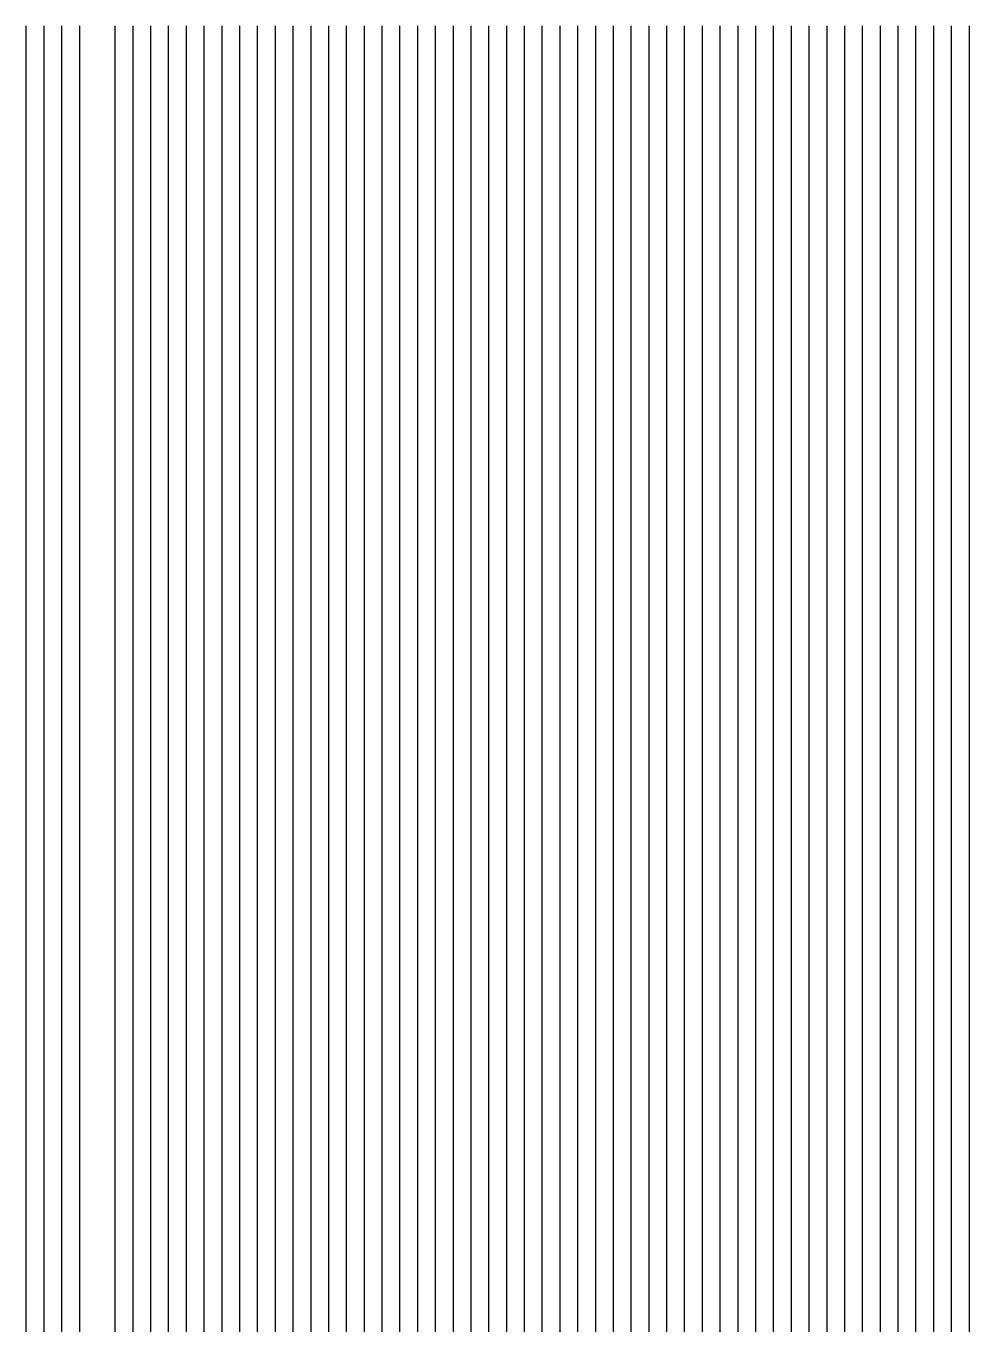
# Model space of a CAD drawing. Header units: millimetres. Extents: x -106 to 66, y -32 to 42.
# Drawn here: x -52.2 to -41.6, y 27.8 to 42.39 of the extents above; entities that cross this region are included whole.
import ezdxf

# ---------------------------------------------------------------- set-up
doc = ezdxf.new("R2010")
doc.units = ezdxf.units.MM
doc.layers.add('默认', color=18, linetype='Continuous', true_color=0x000000)

msp = doc.modelspace()

# ---------------------------------------------------------------- linework, layer by layer
at = {"layer": '默认'}
for points in [[(-52.2, 42.394), (-52.2, 36.46)], [(-52.2, 42.394), (-52.2, 36.407)], [(-52.2, 42.394), (-52.2, 36.199)], [(-52.2, 42.394), (-52.2, 35.873)], [(-52.2, 42.394), (-52.2, 35.413)], [(-52.2, 42.394), (-52.2, 34.804)], [(-52.2, 42.394), (-52.2, 34.05)], [(-52.2, 42.394), (-52.2, 33.176)], [(-52.2, 42.394), (-52.2, 32.221)], [(-52.2, 42.394), (-52.2, 31.221)], [(-52.2, 42.394), (-52.2, 30.196)], [(-52.2, 42.394), (-52.2, 29.148)], [(-52.2, 42.394), (-52.2, 28.073)], [(-52.2, 42.394), (-52.2, 26.967)], [(-52.2, 42.394), (-52.2, 25.822)], [(-52.2, 42.394), (-52.2, 24.62)], [(-52.2, 42.394), (-52.2, 23.32)], [(-52.2, 42.394), (-52.2, 21.804)], [(-52.2, 42.394), (-52.2, 19.804)], [(-52.2, 42.394), (-52.2, 15.855)], [(-52, 42.394), (-52, 36.495)], [(-52, 42.394), (-52, 36.44)], [(-52, 42.394), (-52, 36.23)], [(-52, 42.394), (-52, 35.9)], [(-52, 42.394), (-52, 35.436)], [(-52, 42.394), (-52, 34.822)], [(-52, 42.394), (-52, 34.062)], [(-52, 42.394), (-52, 33.183)], [(-52, 42.394), (-52, 32.224)], [(-52, 42.394), (-52, 31.22)], [(-52, 42.394), (-52, 30.192)], [(-52, 42.394), (-52, 29.141)], [(-52, 42.394), (-52, 28.064)], [(-52, 42.394), (-52, 26.956)], [(-52, 42.394), (-52, 25.809)], [(-52, 42.394), (-52, 24.604)], [(-52, 42.394), (-52, 23.297)], [(-52, 42.394), (-52, 21.765)], [(-52, 42.394), (-52, 19.749)], [(-52, 42.394), (-52, 15.775)], [(-51.8, 42.394), (-51.8, 36.53)], [(-51.8, 42.394), (-51.8, 36.473)], [(-51.8, 42.394), (-51.8, 36.26)], [(-51.8, 42.394), (-51.8, 35.927)], [(-51.8, 42.394), (-51.8, 35.458)], [(-51.8, 42.394), (-51.8, 34.84)], [(-51.8, 42.394), (-51.8, 34.074)], [(-51.8, 42.394), (-51.8, 33.19)], [(-51.8, 42.394), (-51.8, 32.226)], [(-51.8, 42.394), (-51.8, 31.219)], [(-51.8, 42.394), (-51.8, 30.188)], [(-51.8, 42.394), (-51.8, 29.133)], [(-51.8, 42.394), (-51.8, 28.054)], [(-51.8, 42.394), (-51.8, 26.944)], [(-51.8, 42.394), (-51.8, 25.794)], [(-51.8, 42.394), (-51.8, 24.587)], [(-51.8, 42.394), (-51.8, 23.273)], [(-51.8, 42.394), (-51.8, 21.724)], [(-51.8, 42.394), (-51.8, 19.693)], [(-51.8, 42.394), (-51.8, 15.693)], [(-51.6, 42.394), (-51.6, 36.563)], [(-51.6, 42.394), (-51.6, 36.506)], [(-51.6, 42.394), (-51.6, 36.29)], [(-51.6, 42.394), (-51.6, 35.953)], [(-51.6, 42.394), (-51.6, 35.481)], [(-51.6, 42.394), (-51.6, 34.857)], [(-51.6, 42.394), (-51.6, 34.086)], [(-51.6, 42.394), (-51.6, 33.197)], [(-51.6, 42.394), (-51.6, 32.227)], [(-51.6, 42.394), (-51.6, 31.217)], [(-51.6, 42.394), (-51.6, 30.182)], [(-51.6, 42.394), (-51.6, 29.125)], [(-51.6, 42.394), (-51.6, 28.043)], [(-51.6, 42.394), (-51.6, 26.93)], [(-51.6, 42.394), (-51.6, 25.779)], [(-51.6, 42.394), (-51.6, 24.569)], [(-51.6, 42.394), (-51.6, 23.246)], [(-51.6, 42.394), (-51.6, 21.679)], [(-51.6, 42.394), (-51.6, 19.639)], [(-51.6, 42.394), (-51.6, 15.605)], [(-51.2, 42.394), (-51.2, 36.629)], [(-51.2, 42.394), (-51.2, 36.569)], [(-51.2, 42.394), (-51.2, 36.348)], [(-51.2, 42.394), (-51.2, 36.004)], [(-51.2, 42.394), (-51.2, 35.523)], [(-51.2, 42.394), (-51.2, 34.89)], [(-51.2, 42.394), (-51.2, 34.108)], [(-51.2, 42.394), (-51.2, 33.208)], [(-51.2, 42.394), (-51.2, 32.229)], [(-51.2, 42.394), (-51.2, 31.211)], [(-51.2, 42.394), (-51.2, 30.169)], [(-51.2, 42.394), (-51.2, 29.106)], [(-51.2, 42.394), (-51.2, 28.018)], [(-51.2, 42.394), (-51.2, 26.9)], [(-51.2, 42.394), (-51.2, 25.744)], [(-51.2, 42.394), (-51.2, 24.527)], [(-51.2, 42.394), (-51.2, 23.178)], [(-51.2, 42.394), (-51.2, 21.587)], [(-51.2, 42.394), (-51.2, 19.55)], [(-51.2, 42.394), (-51.2, 15.375)], [(-51, 42.394), (-51, 36.66)], [(-51, 42.394), (-51, 36.6)], [(-51, 42.394), (-51, 36.376)], [(-51, 42.394), (-51, 36.029)], [(-51, 42.394), (-51, 35.544)], [(-51, 42.394), (-51, 34.906)], [(-51, 42.394), (-51, 34.119)], [(-51, 42.394), (-51, 33.212)], [(-51, 42.394), (-51, 32.229)], [(-51, 42.394), (-51, 31.206)], [(-51, 42.394), (-51, 30.162)], [(-51, 42.394), (-51, 29.094)], [(-51, 42.394), (-51, 28.003)], [(-51, 42.394), (-51, 26.883)], [(-51, 42.394), (-51, 25.724)], [(-51, 42.394), (-51, 24.501)], [(-51, 42.394), (-51, 23.135)], [(-51, 42.394), (-51, 21.548)], [(-51, 42.394), (-51, 19.501)], [(-51, 42.394), (-51, 15.203)], [(-50.8, 42.394), (-50.8, 36.691)], [(-50.8, 42.394), (-50.8, 36.63)], [(-50.8, 42.394), (-50.8, 36.403)], [(-50.8, 42.394), (-50.8, 36.053)], [(-50.8, 42.394), (-50.8, 35.564)], [(-50.8, 42.394), (-50.8, 34.921)], [(-50.8, 42.394), (-50.8, 34.128)], [(-50.8, 42.394), (-50.8, 33.216)], [(-50.8, 42.394), (-50.8, 32.228)], [(-50.8, 42.394), (-50.8, 31.202)], [(-50.8, 42.394), (-50.8, 30.153)], [(-50.8, 42.394), (-50.8, 29.082)], [(-50.8, 42.394), (-50.8, 27.988)], [(-50.8, 42.394), (-50.8, 26.864)], [(-50.8, 42.394), (-50.8, 25.701)], [(-50.8, 42.394), (-50.8, 24.468)], [(-50.8, 42.394), (-50.8, 23.086)], [(-50.8, 42.394), (-50.8, 21.519)], [(-50.8, 42.394), (-50.8, 19.442)], [(-50.8, 42.394), (-50.8, 14.969)], [(-50.6, 42.394), (-50.6, 36.722)], [(-50.6, 42.394), (-50.6, 36.66)], [(-50.6, 42.394), (-50.6, 36.43)], [(-50.6, 42.394), (-50.6, 36.077)], [(-50.6, 42.394), (-50.6, 35.584)], [(-50.6, 42.394), (-50.6, 34.936)], [(-50.6, 42.394), (-50.6, 34.137)], [(-50.6, 42.394), (-50.6, 33.22)], [(-50.6, 42.394), (-50.6, 32.227)], [(-50.6, 42.394), (-50.6, 31.196)], [(-50.6, 42.394), (-50.6, 30.143)], [(-50.6, 42.394), (-50.6, 29.069)], [(-50.6, 42.394), (-50.6, 27.97)], [(-50.6, 42.394), (-50.6, 26.843)], [(-50.6, 42.394), (-50.6, 25.673)], [(-50.6, 42.394), (-50.6, 24.421)], [(-50.6, 42.394), (-50.6, 23.04)], [(-50.6, 42.394), (-50.6, 21.506)], [(-50.6, 42.394), (-50.6, 19.366)], [(-50.6, 42.394), (-50.6, 14.659)], [(-50.4, 42.394), (-50.4, 36.752)], [(-50.4, 42.394), (-50.4, 36.688)], [(-50.4, 42.394), (-50.4, 36.457)], [(-50.4, 42.394), (-50.4, 36.1)], [(-50.4, 42.394), (-50.4, 35.603)], [(-50.4, 42.394), (-50.4, 34.95)], [(-50.4, 42.394), (-50.4, 34.146)], [(-50.4, 42.394), (-50.4, 33.223)], [(-50.4, 42.394), (-50.4, 32.225)], [(-50.4, 42.394), (-50.4, 31.19)], [(-50.4, 42.394), (-50.4, 30.133)], [(-50.4, 42.394), (-50.4, 29.054)], [(-50.4, 42.394), (-50.4, 27.952)], [(-50.4, 42.394), (-50.4, 26.818)], [(-50.4, 42.394), (-50.4, 25.638)], [(-50.4, 42.394), (-50.4, 24.369)], [(-50.4, 42.394), (-50.4, 23.006)], [(-50.4, 42.394), (-50.4, 21.504)], [(-50.4, 42.394), (-50.4, 19.268)], [(-50.4, 42.394), (-50.4, 14.263)], [(-50.2, 42.394), (-50.2, 36.782)], [(-50.2, 42.394), (-50.2, 36.717)], [(-50.2, 42.394), (-50.2, 36.483)], [(-50.2, 42.394), (-50.2, 36.123)], [(-50.2, 42.394), (-50.2, 35.622)], [(-50.2, 42.394), (-50.2, 34.964)], [(-50.2, 42.394), (-50.2, 34.154)], [(-50.2, 42.394), (-50.2, 33.226)], [(-50.2, 42.394), (-50.2, 32.222)], [(-50.2, 42.394), (-50.2, 31.183)], [(-50.2, 42.394), (-50.2, 30.121)], [(-50.2, 42.394), (-50.2, 29.038)], [(-50.2, 42.394), (-50.2, 27.931)], [(-50.2, 42.394), (-50.2, 26.79)], [(-50.2, 42.394), (-50.2, 25.595)], [(-50.2, 42.394), (-50.2, 24.324)], [(-50.2, 42.394), (-50.2, 22.988)], [(-50.2, 42.394), (-50.2, 21.507)], [(-50.2, 42.394), (-50.2, 19.149)], [(-50.2, 42.394), (-50.2, 13.766)], [(-50, 42.394), (-50, 36.811)], [(-50, 42.394), (-50, 36.744)], [(-50, 42.394), (-50, 36.508)], [(-50, 42.394), (-50, 36.145)], [(-50, 42.394), (-50, 35.64)], [(-50, 42.394), (-50, 34.977)], [(-50, 42.394), (-50, 34.161)], [(-50, 42.394), (-50, 33.228)], [(-50, 42.394), (-50, 32.219)], [(-50, 42.394), (-50, 31.175)], [(-50, 42.394), (-50, 30.109)], [(-50, 42.394), (-50, 29.021)], [(-50, 42.394), (-50, 27.908)], [(-50, 42.394), (-50, 26.758)], [(-50, 42.394), (-50, 25.552)], [(-50, 42.394), (-50, 24.294)], [(-50, 42.394), (-50, 22.983)], [(-50, 42.394), (-50, 21.512)], [(-50, 42.394), (-50, 19.007)], [(-50, 42.394), (-50, 13.135)], [(-49.8, 42.394), (-49.8, 36.84)], [(-49.8, 42.394), (-49.8, 36.771)], [(-49.8, 42.394), (-49.8, 36.532)], [(-49.8, 42.394), (-49.8, 36.167)], [(-49.8, 42.394), (-49.8, 35.658)], [(-49.8, 42.394), (-49.8, 34.99)], [(-49.8, 42.394), (-49.8, 34.168)], [(-49.8, 42.394), (-49.8, 33.229)], [(-49.8, 42.394), (-49.8, 32.215)], [(-49.8, 42.394), (-49.8, 31.166)], [(-49.8, 42.394), (-49.8, 30.095)], [(-49.8, 42.394), (-49.8, 29.003)], [(-49.8, 42.394), (-49.8, 27.883)], [(-49.8, 42.394), (-49.8, 26.724)], [(-49.8, 42.394), (-49.8, 25.52)], [(-49.8, 42.394), (-49.8, 24.279)], [(-49.8, 42.394), (-49.8, 22.984)], [(-49.8, 42.394), (-49.8, 21.514)], [(-49.8, 42.394), (-49.8, 18.842)], [(-49.8, 42.394), (-49.8, 12.305)], [(-49.6, 42.394), (-49.6, 36.869)], [(-49.6, 42.394), (-49.6, 36.798)], [(-49.6, 42.394), (-49.6, 36.556)], [(-49.6, 42.394), (-49.6, 36.188)], [(-49.6, 42.394), (-49.6, 35.675)], [(-49.6, 42.394), (-49.6, 35.002)], [(-49.6, 42.394), (-49.6, 34.175)], [(-49.6, 42.394), (-49.6, 33.23)], [(-49.6, 42.394), (-49.6, 32.21)], [(-49.6, 42.394), (-49.6, 31.156)], [(-49.6, 42.394), (-49.6, 30.081)], [(-49.6, 42.394), (-49.6, 28.983)], [(-49.6, 42.394), (-49.6, 27.857)], [(-49.6, 42.394), (-49.6, 26.694)], [(-49.6, 42.394), (-49.6, 25.5)], [(-49.6, 42.394), (-49.6, 24.274)], [(-49.6, 42.394), (-49.6, 22.987)], [(-49.6, 42.394), (-49.6, 21.511)], [(-49.6, 42.394), (-49.6, 18.655)], [(-49.6, 42.394), (-49.6, 11.095)], [(-49.4, 42.394), (-49.4, 36.897)], [(-49.4, 42.394), (-49.4, 36.824)], [(-49.4, 42.394), (-49.4, 36.58)], [(-49.4, 42.394), (-49.4, 36.208)], [(-49.4, 42.394), (-49.4, 35.692)], [(-49.4, 42.394), (-49.4, 35.014)], [(-49.4, 42.394), (-49.4, 34.181)], [(-49.4, 42.394), (-49.4, 33.23)], [(-49.4, 42.394), (-49.4, 32.205)], [(-49.4, 42.394), (-49.4, 31.146)], [(-49.4, 42.394), (-49.4, 30.066)], [(-49.4, 42.394), (-49.4, 28.963)], [(-49.4, 42.394), (-49.4, 27.833)], [(-49.4, 42.394), (-49.4, 26.675)], [(-49.4, 42.394), (-49.4, 25.491)], [(-49.4, 42.394), (-49.4, 24.274)], [(-49.4, 42.394), (-49.4, 22.991)], [(-49.4, 42.394), (-49.4, 21.501)], [(-49.4, 42.394), (-49.4, 18.448)], [(-49.4, 42.394), (-49.4, 6.867), (-49.4, -32.2)], [(-49.2, 42.394), (-49.2, 36.925)], [(-49.2, 42.394), (-49.2, 36.849)], [(-49.2, 42.394), (-49.2, 36.602)], [(-49.2, 42.394), (-49.2, 36.228)], [(-49.2, 42.394), (-49.2, 35.708)], [(-49.2, 42.394), (-49.2, 35.025)], [(-49.2, 42.394), (-49.2, 34.186)], [(-49.2, 42.394), (-49.2, 33.23)], [(-49.2, 42.394), (-49.2, 32.199)], [(-49.2, 42.394), (-49.2, 31.136)], [(-49.2, 42.394), (-49.2, 30.052)], [(-49.2, 42.394), (-49.2, 28.946)], [(-49.2, 42.394), (-49.2, 27.817)], [(-49.2, 42.394), (-49.2, 26.665)], [(-49.2, 42.394), (-49.2, 25.488)], [(-49.2, 42.394), (-49.2, 24.275)], [(-49.2, 42.394), (-49.2, 22.994)], [(-49.2, 42.394), (-49.2, 21.481)], [(-49.2, 42.394), (-49.2, 18.22)], [(-49.2, 42.394), (-49.2, -32.2)], [(-49, 42.394), (-49, 36.953)], [(-49, 42.394), (-49, 36.873)], [(-49, 42.394), (-49, 36.624)], [(-49, 42.394), (-49, 36.247)], [(-49, 42.394), (-49, 35.723)], [(-49, 42.394), (-49, 35.035)], [(-49, 42.394), (-49, 34.192)], [(-49, 42.394), (-49, 33.228)], [(-49, 42.394), (-49, 32.193)], [(-49, 42.394), (-49, 31.125)], [(-49, 42.394), (-49, 30.039)], [(-49, 42.394), (-49, 28.933)], [(-49, 42.394), (-49, 27.807)], [(-49, 42.394), (-49, 26.66)], [(-49, 42.394), (-49, 25.487)], [(-49, 42.394), (-49, 24.275)], [(-49, 42.394), (-49, 22.995)], [(-49, 42.394), (-49, 21.45)], [(-49, 42.394), (-49, 17.974)], [(-49, 42.394), (-49, -32.2)], [(-48.8, 42.394), (-48.8, 36.98)], [(-48.8, 42.394), (-48.8, 36.896)], [(-48.8, 42.394), (-48.8, 36.645)], [(-48.8, 42.394), (-48.8, 36.266)], [(-48.8, 42.394), (-48.8, 35.738)], [(-48.8, 42.394), (-48.8, 35.045)], [(-48.8, 42.394), (-48.8, 34.196)], [(-48.8, 42.394), (-48.8, 33.227)], [(-48.8, 42.394), (-48.8, 32.187)], [(-48.8, 42.394), (-48.8, 31.116)], [(-48.8, 42.394), (-48.8, 30.029)], [(-48.8, 42.394), (-48.8, 28.926)], [(-48.8, 42.394), (-48.8, 27.803)], [(-48.8, 42.394), (-48.8, 26.659)], [(-48.8, 42.394), (-48.8, 25.486)], [(-48.8, 42.394), (-48.8, 24.275)], [(-48.8, 42.394), (-48.8, 22.993)], [(-48.8, 42.394), (-48.8, 21.405)], [(-48.8, 42.394), (-48.8, 17.709)], [(-48.8, 42.394), (-48.8, -32.2)], [(-48.6, 42.394), (-48.6, 37.007)], [(-48.6, 42.394), (-48.6, 36.919)], [(-48.6, 42.394), (-48.6, 36.666)], [(-48.6, 42.394), (-48.6, 36.284)], [(-48.6, 42.394), (-48.6, 35.752)], [(-48.6, 42.394), (-48.6, 35.055)], [(-48.6, 42.394), (-48.6, 34.2)], [(-48.6, 42.394), (-48.6, 33.225)], [(-48.6, 42.394), (-48.6, 32.181)], [(-48.6, 42.394), (-48.6, 31.11)], [(-48.6, 42.394), (-48.6, 30.025)], [(-48.6, 42.394), (-48.6, 28.924)], [(-48.6, 42.394), (-48.6, 27.802)], [(-48.6, 42.394), (-48.6, 26.658)], [(-48.6, 42.394), (-48.6, 25.484)], [(-48.6, 42.394), (-48.6, 24.273)], [(-48.6, 42.394), (-48.6, 22.989)], [(-48.6, 42.394), (-48.6, 21.343)], [(-48.6, 42.394), (-48.6, 17.426)], [(-48.6, 42.394), (-48.6, -32.2)], [(-48.4, 42.394), (-48.4, 37.033)], [(-48.4, 42.394), (-48.4, 36.941)], [(-48.4, 42.394), (-48.4, 36.686)], [(-48.4, 42.394), (-48.4, 36.301)], [(-48.4, 42.394), (-48.4, 35.766)], [(-48.4, 42.394), (-48.4, 35.064)], [(-48.4, 42.394), (-48.4, 34.204)], [(-48.4, 42.394), (-48.4, 33.224)], [(-48.4, 42.394), (-48.4, 32.177)], [(-48.4, 42.394), (-48.4, 31.108)], [(-48.4, 42.394), (-48.4, 30.025)], [(-48.4, 42.394), (-48.4, 28.924)], [(-48.4, 42.394), (-48.4, 27.802)], [(-48.4, 42.394), (-48.4, 26.657)], [(-48.4, 42.394), (-48.4, 25.482)], [(-48.4, 42.394), (-48.4, 24.269)], [(-48.4, 42.394), (-48.4, 22.983)], [(-48.4, 42.394), (-48.4, 21.259)], [(-48.4, 42.394), (-48.4, 17.12)], [(-48.4, 42.394), (-48.4, -32.2)], [(-48.2, 42.394), (-48.2, 37.058)], [(-48.2, 42.394), (-48.2, 36.962)], [(-48.2, 42.394), (-48.2, 36.705)], [(-48.2, 42.394), (-48.2, 36.318)], [(-48.2, 42.394), (-48.2, 35.78)], [(-48.2, 42.394), (-48.2, 35.073)], [(-48.2, 42.394), (-48.2, 34.208)], [(-48.2, 42.394), (-48.2, 33.223)], [(-48.2, 42.394), (-48.2, 32.177)], [(-48.2, 42.394), (-48.2, 31.11)], [(-48.2, 42.394), (-48.2, 30.027)], [(-48.2, 42.394), (-48.2, 28.926)], [(-48.2, 42.394), (-48.2, 27.803)], [(-48.2, 42.394), (-48.2, 26.655)], [(-48.2, 42.394), (-48.2, 25.479)], [(-48.2, 42.394), (-48.2, 24.263)], [(-48.2, 42.394), (-48.2, 22.973)], [(-48.2, 42.394), (-48.2, 21.149)], [(-48.2, 42.394), (-48.2, 16.788)], [(-48.2, 42.394), (-48.2, -32.2)], [(-48, 42.394), (-48, 37.083)], [(-48, 42.394), (-48, 36.983)], [(-48, 42.394), (-48, 36.723)], [(-48, 42.394), (-48, 36.334)], [(-48, 42.394), (-48, 35.793)], [(-48, 42.394), (-48, 35.082)], [(-48, 42.394), (-48, 34.21)], [(-48, 42.394), (-48, 33.225)], [(-48, 42.394), (-48, 32.179)], [(-48, 42.394), (-48, 31.114)], [(-48, 42.394), (-48, 30.032)], [(-48, 42.394), (-48, 28.929)], [(-48, 42.394), (-48, 27.804)], [(-48, 42.394), (-48, 26.653)], [(-48, 42.394), (-48, 25.474)], [(-48, 42.394), (-48, 24.256)], [(-48, 42.394), (-48, 22.961)], [(-48, 42.394), (-48, 21.01)], [(-48, 42.394), (-48, 16.424)], [(-48, 42.394), (-48, -32.2)], [(-47.8, 42.394), (-47.8, 37.107)], [(-47.8, 42.394), (-47.8, 37.003)], [(-47.8, 42.394), (-47.8, 36.741)], [(-47.8, 42.394), (-47.8, 36.35)], [(-47.8, 42.394), (-47.8, 35.806)], [(-47.8, 42.394), (-47.8, 35.09)], [(-47.8, 42.394), (-47.8, 34.214)], [(-47.8, 42.394), (-47.8, 33.227)], [(-47.8, 42.394), (-47.8, 32.185)], [(-47.8, 42.394), (-47.8, 31.12)], [(-47.8, 42.394), (-47.8, 30.037)], [(-47.8, 42.394), (-47.8, 28.932)], [(-47.8, 42.394), (-47.8, 27.804)], [(-47.8, 42.394), (-47.8, 26.651)], [(-47.8, 42.394), (-47.8, 25.468)], [(-47.8, 42.394), (-47.8, 24.246)], [(-47.8, 42.394), (-47.8, 22.945)], [(-47.8, 42.394), (-47.8, 20.847)], [(-47.8, 42.394), (-47.8, 16.02)], [(-47.8, 42.394), (-47.8, -32.2)], [(-47.6, 42.394), (-47.6, 37.129)], [(-47.6, 42.394), (-47.6, 37.022)], [(-47.6, 42.394), (-47.6, 36.759)], [(-47.6, 42.394), (-47.6, 36.366)], [(-47.6, 42.394), (-47.6, 35.818)], [(-47.6, 42.394), (-47.6, 35.098)], [(-47.6, 42.394), (-47.6, 34.218)], [(-47.6, 42.394), (-47.6, 33.232)], [(-47.6, 42.394), (-47.6, 32.192)], [(-47.6, 42.394), (-47.6, 31.127)], [(-47.6, 42.394), (-47.6, 30.042)], [(-47.6, 42.394), (-47.6, 28.935)], [(-47.6, 42.394), (-47.6, 27.804)], [(-47.6, 42.394), (-47.6, 26.647)], [(-47.6, 42.394), (-47.6, 25.46)], [(-47.6, 42.394), (-47.6, 24.235)], [(-47.6, 42.394), (-47.6, 22.927)], [(-47.6, 42.394), (-47.6, 20.668)], [(-47.6, 42.394), (-47.6, 15.564)], [(-47.6, 42.394), (-47.6, -32.2)], [(-47.4, 42.394), (-47.4, 37.149)], [(-47.4, 42.394), (-47.4, 37.04)], [(-47.4, 42.394), (-47.4, 36.777)], [(-47.4, 42.394), (-47.4, 36.382)], [(-47.4, 42.394), (-47.4, 35.83)], [(-47.4, 42.394), (-47.4, 35.104)], [(-47.4, 42.394), (-47.4, 34.221)], [(-47.4, 42.394), (-47.4, 33.237)], [(-47.4, 42.394), (-47.4, 32.2)], [(-47.4, 42.394), (-47.4, 31.135)], [(-47.4, 42.394), (-47.4, 30.048)], [(-47.4, 42.394), (-47.4, 28.938)], [(-47.4, 42.394), (-47.4, 27.804)], [(-47.4, 42.394), (-47.4, 26.643)], [(-47.4, 42.394), (-47.4, 25.452)], [(-47.4, 42.394), (-47.4, 24.222)], [(-47.4, 42.394), (-47.4, 22.905)], [(-47.4, 42.394), (-47.4, 20.472)], [(-47.4, 42.394), (-47.4, 15.032)], [(-47.4, 42.394), (-47.4, -32.2)], [(-47.2, 42.394), (-47.2, 37.166)], [(-47.2, 42.394), (-47.2, 37.058)], [(-47.2, 42.394), (-47.2, 36.794)], [(-47.2, 42.394), (-47.2, 36.397)], [(-47.2, 42.394), (-47.2, 35.84)], [(-47.2, 42.394), (-47.2, 35.108)], [(-47.2, 42.394), (-47.2, 34.224)], [(-47.2, 42.394), (-47.2, 33.244)], [(-47.2, 42.394), (-47.2, 32.208)], [(-47.2, 42.394), (-47.2, 31.143)], [(-47.2, 42.394), (-47.2, 30.054)], [(-47.2, 42.394), (-47.2, 28.942)], [(-47.2, 42.394), (-47.2, 27.804)], [(-47.2, 42.394), (-47.2, 26.638)], [(-47.2, 42.394), (-47.2, 25.442)], [(-47.2, 42.394), (-47.2, 24.207)], [(-47.2, 42.394), (-47.2, 22.88)], [(-47.2, 42.394), (-47.2, 20.259)], [(-47.2, 42.394), (-47.2, 14.384)], [(-47.2, 42.394), (-47.2, -32.2)], [(-47, 42.394), (-47, 37.18)], [(-47, 42.394), (-47, 37.076)], [(-47, 42.394), (-47, 36.81)], [(-47, 42.394), (-47, 36.409)], [(-47, 42.394), (-47, 35.847)], [(-47, 42.394), (-47, 35.11)], [(-47, 42.394), (-47, 34.228)], [(-47, 42.394), (-47, 33.251)], [(-47, 42.394), (-47, 32.217)], [(-47, 42.394), (-47, 31.151)], [(-47, 42.394), (-47, 30.061)], [(-47, 42.394), (-47, 28.945)], [(-47, 42.394), (-47, 27.803)], [(-47, 42.394), (-47, 26.633)], [(-47, 42.394), (-47, 25.431)], [(-47, 42.394), (-47, 24.19)], [(-47, 42.394), (-47, 22.851)], [(-47, 42.394), (-47, 20.031)], [(-47, 42.394), (-47, 13.55)], [(-47, 42.394), (-47, -32.2)], [(-46.8, 42.394), (-46.8, 37.192)], [(-46.8, 42.394), (-46.8, 37.093)], [(-46.8, 42.394), (-46.8, 36.826)], [(-46.8, 42.394), (-46.8, 36.42)], [(-46.8, 42.394), (-46.8, 35.851)], [(-46.8, 42.394), (-46.8, 35.111)], [(-46.8, 42.394), (-46.8, 34.231)], [(-46.8, 42.394), (-46.8, 33.258)], [(-46.8, 42.394), (-46.8, 32.226)], [(-46.8, 42.394), (-46.8, 31.159)], [(-46.8, 42.394), (-46.8, 30.067)], [(-46.8, 42.394), (-46.8, 28.948)], [(-46.8, 42.394), (-46.8, 27.802)], [(-46.8, 42.394), (-46.8, 26.626)], [(-46.8, 42.394), (-46.8, 25.419)], [(-46.8, 42.394), (-46.8, 24.172)], [(-46.8, 42.394), (-46.8, 22.817)], [(-46.8, 42.394), (-46.8, 19.784)], [(-46.8, 42.394), (-46.8, 12.364)], [(-46.8, 42.394), (-46.8, -32.2)], [(-46.6, 42.394), (-46.6, 37.203)], [(-46.6, 42.394), (-46.6, 37.109)], [(-46.6, 42.394), (-46.6, 36.839)], [(-46.6, 42.394), (-46.6, 36.427)], [(-46.6, 42.394), (-46.6, 35.852)], [(-46.6, 42.394), (-46.6, 35.111)], [(-46.6, 42.394), (-46.6, 34.235)], [(-46.6, 42.394), (-46.6, 33.265)], [(-46.6, 42.394), (-46.6, 32.235)], [(-46.6, 42.394), (-46.6, 31.168)], [(-46.6, 42.394), (-46.6, 30.074)], [(-46.6, 42.394), (-46.6, 28.952)], [(-46.6, 42.394), (-46.6, 27.801)], [(-46.6, 42.394), (-46.6, 26.619)], [(-46.6, 42.394), (-46.6, 25.405)], [(-46.6, 42.394), (-46.6, 24.151)], [(-46.6, 42.394), (-46.6, 22.778)], [(-46.6, 42.394), (-46.6, 19.52)], [(-46.6, 42.394), (-46.6, -32.2)], [(-46.4, 42.394), (-46.4, 37.217)], [(-46.4, 42.394), (-46.4, 37.123)], [(-46.4, 42.394), (-46.4, 36.849)], [(-46.4, 42.394), (-46.4, 36.43)], [(-46.4, 42.394), (-46.4, 35.851)], [(-46.4, 42.394), (-46.4, 35.111)], [(-46.4, 42.394), (-46.4, 34.238)], [(-46.4, 42.394), (-46.4, 33.272)], [(-46.4, 42.394), (-46.4, 32.243)], [(-46.4, 42.394), (-46.4, 31.177)], [(-46.4, 42.394), (-46.4, 30.081)], [(-46.4, 42.394), (-46.4, 28.955)], [(-46.4, 42.394), (-46.4, 27.799)], [(-46.4, 42.394), (-46.4, 26.611)], [(-46.4, 42.394), (-46.4, 25.39)], [(-46.4, 42.394), (-46.4, 24.129)], [(-46.4, 42.394), (-46.4, 22.732)], [(-46.4, 42.394), (-46.4, 19.237)], [(-46.4, 42.394), (-46.4, -32.2)], [(-46.4, 42.394), (-46.4, -32.2)], [(-46.2, 42.394), (-46.2, 37.236)], [(-46.2, 42.394), (-46.2, 37.137)], [(-46.2, 42.394), (-46.2, 36.857)], [(-46.2, 42.394), (-46.2, 36.432)], [(-46.2, 42.394), (-46.2, 35.849)], [(-46.2, 42.394), (-46.2, 35.11)], [(-46.2, 42.394), (-46.2, 34.241)], [(-46.2, 42.394), (-46.2, 33.278)], [(-46.2, 42.394), (-46.2, 32.252)], [(-46.2, 42.394), (-46.2, 31.186)], [(-46.2, 42.394), (-46.2, 30.087)], [(-46.2, 42.394), (-46.2, 28.958)], [(-46.2, 42.394), (-46.2, 27.797)], [(-46.2, 42.394), (-46.2, 26.603)], [(-46.2, 42.394), (-46.2, 25.374)], [(-46.2, 42.394), (-46.2, 24.106)], [(-46.2, 42.394), (-46.2, 22.677)], [(-46.2, 42.394), (-46.2, 18.933)], [(-46.2, 42.394), (-46.2, -32.2)], [(-46.2, 42.394), (-46.2, -32.2)], [(-46, 42.394), (-46, 37.26)], [(-46, 42.394), (-46, 37.15)], [(-46, 42.394), (-46, 36.863)], [(-46, 42.394), (-46, 36.433)], [(-46, 42.394), (-46, 35.847)], [(-46, 42.394), (-46, 35.109)], [(-46, 42.394), (-46, 34.243)], [(-46, 42.394), (-46, 33.285)], [(-46, 42.394), (-46, 32.261)], [(-46, 42.394), (-46, 31.194)], [(-46, 42.394), (-46, 30.094)], [(-46, 42.394), (-46, 28.961)], [(-46, 42.394), (-46, 27.794)], [(-46, 42.394), (-46, 26.593)], [(-46, 42.394), (-46, 25.356)], [(-46, 42.394), (-46, 24.08)], [(-46, 42.394), (-46, 22.61)], [(-46, 42.394), (-46, 18.606)], [(-46, 42.394), (-46, -32.2)], [(-46, 42.394), (-46, -32.2)], [(-45.8, 42.394), (-45.8, 37.283)], [(-45.8, 42.394), (-45.8, 37.162)], [(-45.8, 42.394), (-45.8, 36.868)], [(-45.8, 42.394), (-45.8, 36.432)], [(-45.8, 42.394), (-45.8, 35.845)], [(-45.8, 42.394), (-45.8, 35.107)], [(-45.8, 42.394), (-45.8, 34.246)], [(-45.8, 42.394), (-45.8, 33.291)], [(-45.8, 42.394), (-45.8, 32.27)], [(-45.8, 42.394), (-45.8, 31.203)], [(-45.8, 42.394), (-45.8, 30.101)], [(-45.8, 42.394), (-45.8, 28.963)], [(-45.8, 42.394), (-45.8, 27.791)], [(-45.8, 42.394), (-45.8, 26.582)], [(-45.8, 42.394), (-45.8, 25.337)], [(-45.8, 42.394), (-45.8, 24.052)], [(-45.8, 42.394), (-45.8, 22.526)], [(-45.8, 42.394), (-45.8, 18.252)], [(-45.8, 42.394), (-45.8, -32.2)], [(-45.8, 42.394), (-45.8, -32.2)], [(-45.6, 42.394), (-45.6, 37.306)], [(-45.6, 42.394), (-45.6, 37.173)], [(-45.6, 42.394), (-45.6, 36.873)], [(-45.6, 42.394), (-45.6, 36.432)], [(-45.6, 42.394), (-45.6, 35.842)], [(-45.6, 42.394), (-45.6, 35.106)], [(-45.6, 42.394), (-45.6, 34.248)], [(-45.6, 42.394), (-45.6, 33.297)], [(-45.6, 42.394), (-45.6, 32.279)], [(-45.6, 42.394), (-45.6, 31.212)], [(-45.6, 42.394), (-45.6, 30.107)], [(-45.6, 42.394), (-45.6, 28.966)], [(-45.6, 42.394), (-45.6, 27.787)], [(-45.6, 42.394), (-45.6, 26.571)], [(-45.6, 42.394), (-45.6, 25.317)], [(-45.6, 42.394), (-45.6, 24.023)], [(-45.6, 42.394), (-45.6, 22.419)], [(-45.6, 42.394), (-45.6, 17.867)], [(-45.6, 42.394), (-45.6, -32.2)], [(-45.6, 42.394), (-45.6, -32.2)], [(-45.4, 42.394), (-45.4, 37.327)], [(-45.4, 42.394), (-45.4, 37.184)], [(-45.4, 42.394), (-45.4, 36.877)], [(-45.4, 42.394), (-45.4, 36.432)], [(-45.4, 42.394), (-45.4, 35.839)], [(-45.4, 42.394), (-45.4, 35.105)], [(-45.4, 42.394), (-45.4, 34.25)], [(-45.4, 42.394), (-45.4, 33.303)], [(-45.4, 42.394), (-45.4, 32.287)], [(-45.4, 42.394), (-45.4, 31.221)], [(-45.4, 42.394), (-45.4, 30.114)], [(-45.4, 42.394), (-45.4, 28.968)], [(-45.4, 42.394), (-45.4, 27.783)], [(-45.4, 42.394), (-45.4, 26.558)], [(-45.4, 42.394), (-45.4, 25.295)], [(-45.4, 42.394), (-45.4, 23.991)], [(-45.4, 42.394), (-45.4, 22.279)], [(-45.4, 42.394), (-45.4, 17.445)], [(-45.4, 42.394), (-45.4, -32.2)], [(-45.4, 42.394), (-45.4, -32.2)], [(-45.2, 42.394), (-45.2, 37.347)], [(-45.2, 42.394), (-45.2, 37.195)], [(-45.2, 42.394), (-45.2, 36.881)], [(-45.2, 42.394), (-45.2, 36.431)], [(-45.2, 42.394), (-45.2, 35.836)], [(-45.2, 42.394), (-45.2, 35.103)], [(-45.2, 42.394), (-45.2, 34.252)], [(-45.2, 42.394), (-45.2, 33.309)], [(-45.2, 42.394), (-45.2, 32.296)], [(-45.2, 42.394), (-45.2, 31.23)], [(-45.2, 42.394), (-45.2, 30.12)], [(-45.2, 42.394), (-45.2, 28.97)], [(-45.2, 42.394), (-45.2, 27.778)], [(-45.2, 42.394), (-45.2, 26.545)], [(-45.2, 42.394), (-45.2, 25.272)], [(-45.2, 42.394), (-45.2, 23.957)], [(-45.2, 42.394), (-45.2, 22.102)], [(-45.2, 42.394), (-45.2, 16.974)], [(-45.2, 42.394), (-45.2, -32.2)], [(-45.2, 42.394), (-45.2, -32.2)], [(-45, 42.394), (-45, 37.365)], [(-45, 42.394), (-45, 37.205)], [(-45, 42.394), (-45, 36.885)], [(-45, 42.394), (-45, 36.43)], [(-45, 42.394), (-45, 35.834)], [(-45, 42.394), (-45, 35.102)], [(-45, 42.394), (-45, 34.255)], [(-45, 42.394), (-45, 33.315)], [(-45, 42.394), (-45, 32.305)], [(-45, 42.394), (-45, 31.239)], [(-45, 42.394), (-45, 30.127)], [(-45, 42.394), (-45, 28.971)], [(-45, 42.394), (-45, 27.772)], [(-45, 42.394), (-45, 26.53)], [(-45, 42.394), (-45, 25.247)], [(-45, 42.394), (-45, 23.921)], [(-45, 42.394), (-45, 21.892)], [(-45, 42.394), (-45, 16.442)], [(-45, 42.394), (-45, -32.2)], [(-45, 42.394), (-45, -32.2)], [(-44.8, 42.394), (-44.8, 37.382)], [(-44.8, 42.394), (-44.8, 37.214)], [(-44.8, 42.394), (-44.8, 36.889)], [(-44.8, 42.394), (-44.8, 36.429)], [(-44.8, 42.394), (-44.8, 35.831)], [(-44.8, 42.394), (-44.8, 35.101)], [(-44.8, 42.394), (-44.8, 34.257)], [(-44.8, 42.394), (-44.8, 33.321)], [(-44.8, 42.394), (-44.8, 32.313)], [(-44.8, 42.394), (-44.8, 31.247)], [(-44.8, 42.394), (-44.8, 30.133)], [(-44.8, 42.394), (-44.8, 28.972)], [(-44.8, 42.394), (-44.8, 27.766)], [(-44.8, 42.394), (-44.8, 26.515)], [(-44.8, 42.394), (-44.8, 25.22)], [(-44.8, 42.394), (-44.8, 23.882)], [(-44.8, 42.394), (-44.8, 21.655)], [(-44.8, 42.394), (-44.8, 15.824)], [(-44.8, 42.394), (-44.8, -32.2)], [(-44.8, 42.394), (-44.8, -32.2)], [(-44.6, 42.394), (-44.6, 37.397)], [(-44.6, 42.394), (-44.6, 37.224)], [(-44.6, 42.394), (-44.6, 36.893)], [(-44.6, 42.394), (-44.6, 36.429)], [(-44.6, 42.394), (-44.6, 35.829)], [(-44.6, 42.394), (-44.6, 35.1)], [(-44.6, 42.394), (-44.6, 34.259)], [(-44.6, 42.394), (-44.6, 33.327)], [(-44.6, 42.394), (-44.6, 32.322)], [(-44.6, 42.394), (-44.6, 31.256)], [(-44.6, 42.394), (-44.6, 30.139)], [(-44.6, 42.394), (-44.6, 28.973)], [(-44.6, 42.394), (-44.6, 27.759)], [(-44.6, 42.394), (-44.6, 26.498)], [(-44.6, 42.394), (-44.6, 25.191)], [(-44.6, 42.394), (-44.6, 23.84)], [(-44.6, 42.394), (-44.6, 21.397)], [(-44.6, 42.394), (-44.6, 15.072)], [(-44.6, 42.394), (-44.6, -32.2)], [(-44.6, 42.394), (-44.6, -32.2)], [(-44.4, 42.394), (-44.4, 37.412)], [(-44.4, 42.394), (-44.4, 37.234)], [(-44.4, 42.394), (-44.4, 36.897)], [(-44.4, 42.394), (-44.4, 36.429)], [(-44.4, 42.394), (-44.4, 35.828)], [(-44.4, 42.394), (-44.4, 35.1)], [(-44.4, 42.394), (-44.4, 34.262)], [(-44.4, 42.394), (-44.4, 33.333)], [(-44.4, 42.394), (-44.4, 32.33)], [(-44.4, 42.394), (-44.4, 31.265)], [(-44.4, 42.394), (-44.4, 30.145)], [(-44.4, 42.394), (-44.4, 28.974)], [(-44.4, 42.394), (-44.4, 27.752)], [(-44.4, 42.394), (-44.4, 26.48)], [(-44.4, 42.394), (-44.4, 25.16)], [(-44.4, 42.394), (-44.4, 23.795)], [(-44.4, 42.394), (-44.4, 21.117)], [(-44.4, 42.394), (-44.4, 14.07)], [(-44.4, 42.394), (-44.4, -32.2)], [(-44.4, 42.394), (-44.4, -32.2)], [(-44.2, 42.394), (-44.2, 37.427)], [(-44.2, 42.394), (-44.2, 37.243)], [(-44.2, 42.394), (-44.2, 36.901)], [(-44.2, 42.394), (-44.2, 36.429)], [(-44.2, 42.394), (-44.2, 35.826)], [(-44.2, 42.394), (-44.2, 35.1)], [(-44.2, 42.394), (-44.2, 34.265)], [(-44.2, 42.394), (-44.2, 33.339)], [(-44.2, 42.394), (-44.2, 32.338)], [(-44.2, 42.394), (-44.2, 31.273)], [(-44.2, 42.394), (-44.2, 30.151)], [(-44.2, 42.394), (-44.2, 28.974)], [(-44.2, 42.394), (-44.2, 27.744)], [(-44.2, 42.394), (-44.2, 26.461)], [(-44.2, 42.394), (-44.2, 25.128)], [(-44.2, 42.394), (-44.2, 23.747)], [(-44.2, 42.394), (-44.2, 20.815)], [(-44.2, 42.394), (-44.2, 12.463)], [(-44.2, 42.394), (-44.2, -32.2)], [(-44.2, 42.394), (-44.2, -32.2)], [(-44, 42.394), (-44, 37.441)], [(-44, 42.394), (-44, 37.252)], [(-44, 42.394), (-44, 36.905)], [(-44, 42.394), (-44, 36.429)], [(-44, 42.394), (-44, 35.825)], [(-44, 42.394), (-44, 35.1)], [(-44, 42.394), (-44, 34.268)], [(-44, 42.394), (-44, 33.345)], [(-44, 42.394), (-44, 32.347)], [(-44, 42.394), (-44, 31.282)], [(-44, 42.394), (-44, 30.157)], [(-44, 42.394), (-44, 28.974)], [(-44, 42.394), (-44, 27.735)], [(-44, 42.394), (-44, 26.44)], [(-44, 42.394), (-44, 25.093)], [(-44, 42.394), (-44, 23.695)], [(-44, 42.394), (-44, 20.487)], [(-44, 42.394), (-44, -32.2)], [(-44, 42.394), (-44, -32.2)], [(-44, 42.394), (-44, -32.2)], [(-43.8, 42.394), (-43.8, 37.455)], [(-43.8, 42.394), (-43.8, 37.262)], [(-43.8, 42.394), (-43.8, 36.91)], [(-43.8, 42.394), (-43.8, 36.43)], [(-43.8, 42.394), (-43.8, 35.824)], [(-43.8, 42.394), (-43.8, 35.1)], [(-43.8, 42.394), (-43.8, 34.271)], [(-43.8, 42.394), (-43.8, 33.352)], [(-43.8, 42.394), (-43.8, 32.355)], [(-43.8, 42.394), (-43.8, 31.29)], [(-43.8, 42.394), (-43.8, 30.162)], [(-43.8, 42.394), (-43.8, 28.974)], [(-43.8, 42.394), (-43.8, 27.725)], [(-43.8, 42.394), (-43.8, 26.417)], [(-43.8, 42.394), (-43.8, 25.056)], [(-43.8, 42.394), (-43.8, 23.637)], [(-43.8, 42.394), (-43.8, 20.131)], [(-43.8, 42.394), (-43.8, -32.2)], [(-43.8, 42.394), (-43.8, -32.2)], [(-43.8, 42.394), (-43.8, -32.2)], [(-43.6, 42.394), (-43.6, 37.468)], [(-43.6, 42.394), (-43.6, 37.271)], [(-43.6, 42.394), (-43.6, 36.914)], [(-43.6, 42.394), (-43.6, 36.431)], [(-43.6, 42.394), (-43.6, 35.824)], [(-43.6, 42.394), (-43.6, 35.101)], [(-43.6, 42.394), (-43.6, 34.274)], [(-43.6, 42.394), (-43.6, 33.358)], [(-43.6, 42.394), (-43.6, 32.363)], [(-43.6, 42.394), (-43.6, 31.299)], [(-43.6, 42.394), (-43.6, 30.168)], [(-43.6, 42.394), (-43.6, 28.973)], [(-43.6, 42.394), (-43.6, 27.714)], [(-43.6, 42.394), (-43.6, 26.393)], [(-43.6, 42.394), (-43.6, 25.017)], [(-43.6, 42.394), (-43.6, 23.574)], [(-43.6, 42.394), (-43.6, 19.744)], [(-43.6, 42.394), (-43.6, -32.2)], [(-43.6, 42.394), (-43.6, -32.2)], [(-43.6, 42.394), (-43.6, -32.2)], [(-43.4, 42.394), (-43.4, 37.482)], [(-43.4, 42.394), (-43.4, 37.28)], [(-43.4, 42.394), (-43.4, 36.919)], [(-43.4, 42.394), (-43.4, 36.432)], [(-43.4, 42.394), (-43.4, 35.824)], [(-43.4, 42.394), (-43.4, 35.102)], [(-43.4, 42.394), (-43.4, 34.278)], [(-43.4, 42.394), (-43.4, 33.364)], [(-43.4, 42.394), (-43.4, 32.372)], [(-43.4, 42.394), (-43.4, 31.307)], [(-43.4, 42.394), (-43.4, 30.173)], [(-43.4, 42.394), (-43.4, 28.971)], [(-43.4, 42.394), (-43.4, 27.702)], [(-43.4, 42.394), (-43.4, 26.368)], [(-43.4, 42.394), (-43.4, 24.975)], [(-43.4, 42.394), (-43.4, 23.503)], [(-43.4, 42.394), (-43.4, 19.319)], [(-43.4, 42.394), (-43.4, -32.2)], [(-43.4, 42.394), (-43.4, -32.2)], [(-43.4, 42.394), (-43.4, -32.2)], [(-43.2, 42.394), (-43.2, 37.496)], [(-43.2, 42.394), (-43.2, 37.29)], [(-43.2, 42.394), (-43.2, 36.924)], [(-43.2, 42.394), (-43.2, 36.434)], [(-43.2, 42.394), (-43.2, 35.825)], [(-43.2, 42.394), (-43.2, 35.103)], [(-43.2, 42.394), (-43.2, 34.281)], [(-43.2, 42.394), (-43.2, 33.371)], [(-43.2, 42.394), (-43.2, 32.38)], [(-43.2, 42.394), (-43.2, 31.315)], [(-43.2, 42.394), (-43.2, 30.178)], [(-43.2, 42.394), (-43.2, 28.969)], [(-43.2, 42.394), (-43.2, 27.689)], [(-43.2, 42.394), (-43.2, 26.34)], [(-43.2, 42.394), (-43.2, 24.931)], [(-43.2, 42.394), (-43.2, 23.421)], [(-43.2, 42.394), (-43.2, 18.852)], [(-43.2, 42.394), (-43.2, -32.2)], [(-43.2, 42.394), (-43.2, -32.2)], [(-43.2, 42.394), (-43.2, -32.2)], [(-43, 42.394), (-43, 37.51)], [(-43, 42.394), (-43, 37.3)], [(-43, 42.394), (-43, 36.929)], [(-43, 42.394), (-43, 36.436)], [(-43, 42.394), (-43, 35.826)], [(-43, 42.394), (-43, 35.105)], [(-43, 42.394), (-43, 34.286)], [(-43, 42.394), (-43, 33.377)], [(-43, 42.394), (-43, 32.388)], [(-43, 42.394), (-43, 31.323)], [(-43, 42.394), (-43, 30.183)], [(-43, 42.394), (-43, 28.966)], [(-43, 42.394), (-43, 27.675)], [(-43, 42.394), (-43, 26.311)], [(-43, 42.394), (-43, 24.884)], [(-43, 42.394), (-43, 23.323)], [(-43, 42.394), (-43, 18.331)], [(-43, 42.394), (-43, -32.2)], [(-43, 42.394), (-43, -32.2)], [(-43, 42.394), (-43, -32.2)], [(-42.8, 42.394), (-42.8, 37.523)], [(-42.8, 42.394), (-42.8, 37.309)], [(-42.8, 42.394), (-42.8, 36.935)], [(-42.8, 42.394), (-42.8, 36.439)], [(-42.8, 42.394), (-42.8, 35.827)], [(-42.8, 42.394), (-42.8, 35.108)], [(-42.8, 42.394), (-42.8, 34.29)], [(-42.8, 42.394), (-42.8, 33.384)], [(-42.8, 42.394), (-42.8, 32.397)], [(-42.8, 42.394), (-42.8, 31.331)], [(-42.8, 42.394), (-42.8, 30.187)], [(-42.8, 42.394), (-42.8, 28.963)], [(-42.8, 42.394), (-42.8, 27.66)], [(-42.8, 42.394), (-42.8, 26.28)], [(-42.8, 42.394), (-42.8, 24.833)], [(-42.8, 42.394), (-42.8, 23.201)], [(-42.8, 42.394), (-42.8, 17.741)], [(-42.8, 42.394), (-42.8, -32.2)], [(-42.8, 42.394), (-42.8, -32.2)], [(-42.8, 42.394), (-42.8, -32.2)], [(-42.6, 42.394), (-42.6, 37.537)], [(-42.6, 42.394), (-42.6, 37.319)], [(-42.6, 42.394), (-42.6, 36.94)], [(-42.6, 42.394), (-42.6, 36.442)], [(-42.6, 42.394), (-42.6, 35.829)], [(-42.6, 42.394), (-42.6, 35.11)], [(-42.6, 42.394), (-42.6, 34.295)], [(-42.6, 42.394), (-42.6, 33.391)], [(-42.6, 42.394), (-42.6, 32.405)], [(-42.6, 42.394), (-42.6, 31.339)], [(-42.6, 42.394), (-42.6, 30.191)], [(-42.6, 42.394), (-42.6, 28.959)], [(-42.6, 42.394), (-42.6, 27.643)], [(-42.6, 42.394), (-42.6, 26.246)], [(-42.6, 42.394), (-42.6, 24.78)], [(-42.6, 42.394), (-42.6, 23.041)], [(-42.6, 42.394), (-42.6, 17.059)], [(-42.6, 42.394), (-42.6, -32.2)], [(-42.6, 42.394), (-42.6, -32.2)], [(-42.6, 42.394), (-42.6, -32.2)], [(-42.4, 42.394), (-42.4, 37.551)], [(-42.4, 42.394), (-42.4, 37.329)], [(-42.4, 42.394), (-42.4, 36.946)], [(-42.4, 42.394), (-42.4, 36.445)], [(-42.4, 42.394), (-42.4, 35.832)], [(-42.4, 42.394), (-42.4, 35.114)], [(-42.4, 42.394), (-42.4, 34.3)], [(-42.4, 42.394), (-42.4, 33.398)], [(-42.4, 42.394), (-42.4, 32.414)], [(-42.4, 42.394), (-42.4, 31.347)], [(-42.4, 42.394), (-42.4, 30.195)], [(-42.4, 42.394), (-42.4, 28.954)], [(-42.4, 42.394), (-42.4, 27.625)], [(-42.4, 42.394), (-42.4, 26.21)], [(-42.4, 42.394), (-42.4, 24.723)], [(-42.4, 42.394), (-42.4, 22.824)], [(-42.4, 42.394), (-42.4, 16.244)], [(-42.4, 42.394), (-42.4, -32.2)], [(-42.4, 42.394), (-42.4, -32.2)], [(-42.4, 42.394), (-42.4, -32.2)], [(-42.2, 42.394), (-42.2, 37.565)], [(-42.2, 42.394), (-42.2, 37.339)], [(-42.2, 42.394), (-42.2, 36.952)], [(-42.2, 42.394), (-42.2, 36.449)], [(-42.2, 42.394), (-42.2, 35.835)], [(-42.2, 42.394), (-42.2, 35.117)], [(-42.2, 42.394), (-42.2, 34.305)], [(-42.2, 42.394), (-42.2, 33.406)], [(-42.2, 42.394), (-42.2, 32.422)], [(-42.2, 42.394), (-42.2, 31.355)], [(-42.2, 42.394), (-42.2, 30.198)], [(-42.2, 42.394), (-42.2, 28.949)], [(-42.2, 42.394), (-42.2, 27.605)], [(-42.2, 42.394), (-42.2, 26.171)], [(-42.2, 42.394), (-42.2, 24.663)], [(-42.2, 42.394), (-42.2, 22.539)], [(-42.2, 42.394), (-42.2, 15.205)], [(-42.2, 42.394), (-42.2, -32.2)], [(-42.2, 42.394), (-42.2, -32.2)], [(-42.2, 42.394), (-42.2, -32.2)], [(-42, 42.394), (-42, 37.58)], [(-42, 42.394), (-42, 37.349)], [(-42, 42.394), (-42, 36.959)], [(-42, 42.394), (-42, 36.453)], [(-42, 42.394), (-42, 35.838)], [(-42, 42.394), (-42, 35.121)], [(-42, 42.394), (-42, 34.311)], [(-42, 42.394), (-42, 33.413)], [(-42, 42.394), (-42, 32.431)], [(-42, 42.394), (-42, 31.362)], [(-42, 42.394), (-42, 30.201)], [(-42, 42.394), (-42, 28.942)], [(-42, 42.394), (-42, 27.584)], [(-42, 42.394), (-42, 26.13)], [(-42, 42.394), (-42, 24.599)], [(-42, 42.394), (-42, 22.196)], [(-42, 42.394), (-42, 13.615)], [(-42, 42.394), (-42, -32.2)], [(-42, 42.394), (-42, -32.2)], [(-42, 42.394), (-42, -32.2)], [(-41.8, 42.394), (-41.8, 37.594)], [(-41.8, 42.394), (-41.8, 37.36)], [(-41.8, 42.394), (-41.8, 36.966)], [(-41.8, 42.394), (-41.8, 36.457)], [(-41.8, 42.394), (-41.8, 35.842)], [(-41.8, 42.394), (-41.8, 35.126)], [(-41.8, 42.394), (-41.8, 34.317)], [(-41.8, 42.394), (-41.8, 33.421)], [(-41.8, 42.394), (-41.8, 32.44)], [(-41.8, 42.394), (-41.8, 31.37)], [(-41.8, 42.394), (-41.8, 30.203)], [(-41.8, 42.394), (-41.8, 28.934)], [(-41.8, 42.394), (-41.8, 27.561)], [(-41.8, 42.394), (-41.8, 26.085)], [(-41.8, 42.394), (-41.8, 24.532)], [(-41.8, 42.394), (-41.8, 21.811)], [(-41.8, 42.394), (-41.8, -32.2)], [(-41.8, 42.394), (-41.8, -32.2)], [(-41.8, 42.394), (-41.8, -32.2)], [(-41.8, 42.394), (-41.8, -32.2)], [(-41.6, 42.394), (-41.6, 37.609)], [(-41.6, 42.394), (-41.6, 37.37)], [(-41.6, 42.394), (-41.6, 36.973)], [(-41.6, 42.394), (-41.6, 36.462)], [(-41.6, 42.394), (-41.6, 35.846)], [(-41.6, 42.394), (-41.6, 35.131)], [(-41.6, 42.394), (-41.6, 34.324)], [(-41.6, 42.394), (-41.6, 33.429)], [(-41.6, 42.394), (-41.6, 32.449)], [(-41.6, 42.394), (-41.6, 31.377)], [(-41.6, 42.394), (-41.6, 30.205)], [(-41.6, 42.394), (-41.6, 28.926)], [(-41.6, 42.394), (-41.6, 27.535)], [(-41.6, 42.394), (-41.6, 26.038)], [(-41.6, 42.394), (-41.6, 24.459)], [(-41.6, 42.394), (-41.6, 21.389)], [(-41.6, 42.394), (-41.6, -32.2)], [(-41.6, 42.394), (-41.6, -32.2)], [(-41.6, 42.394), (-41.6, -32.2)], [(-41.6, 42.394), (-41.6, -32.2)]]:
    msp.add_lwpolyline(points, dxfattribs=at)
msp.add_open_spline([(-46.6, 42.394, 36), (-46.6, 26.061, 36), (-46.6, 9.729, 36)], degree=2, dxfattribs=at)

doc.saveas('drawing.dxf')
